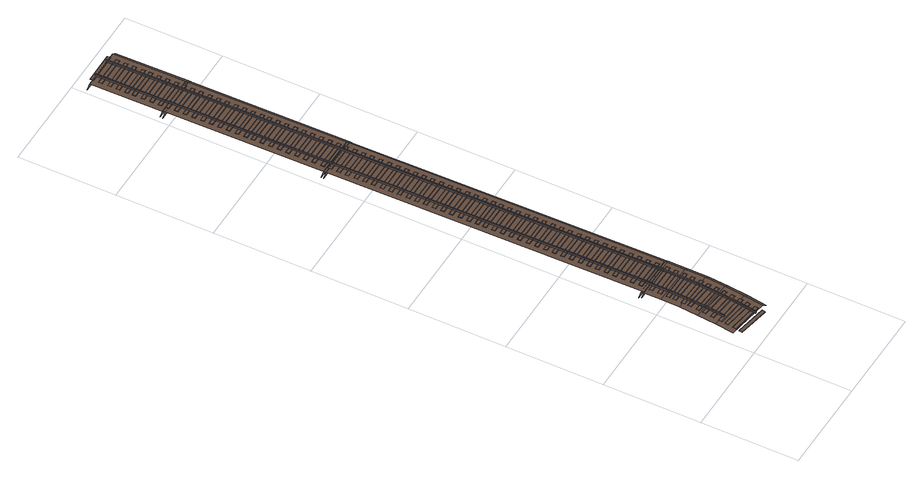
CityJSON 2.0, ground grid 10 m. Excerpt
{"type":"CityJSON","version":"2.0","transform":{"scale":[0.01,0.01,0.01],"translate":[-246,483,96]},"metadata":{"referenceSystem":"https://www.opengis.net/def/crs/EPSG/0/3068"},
"CityObjects":{
"railway1":{"type":"Railway","attributes":{"name":"Track-02","function":"1855"},"geometry":[{"type":"MultiSurface","lod":"3","boundaries":[[[0,1,2,3]],[[1,4,5,2]],[[6,7,8,9]],[[7,10,11,8]],[[12,13,14,15]],[[16,5,4,17]],[[13,18,19,14]],[[20,21,22,23]],[[23,22,24,25]],[[25,24,26,27]],[[28,29,30,31]],[[32,11,10,33]],[[29,34,35,30]],[[36,37,38,39]],[[40,19,18,41]],[[37,42,43,38]],[[44,45,46,47]],[[48,20,23,49]],[[49,23,25,50]],[[51,52,53,54]],[[55,35,34,56]],[[50,25,27,57]],[[52,58,59,53]],[[60,61,62,63]],[[63,62,64,65]],[[65,64,66,67]],[[68,69,70,71]],[[69,72,73,70]],[[33,10,7,6]],[[74,43,42,75]],[[76,44,47,77]],[[78,48,49,79]],[[80,81,82,83]],[[81,84,85,82]],[[79,49,50,86]],[[86,50,57,87]],[[88,59,58,89]],[[41,18,13,12]],[[90,91,92,93]],[[91,94,95,92]],[[96,60,63,97]],[[98,73,72,99]],[[97,63,65,100]],[[56,34,29,28]],[[100,65,67,101]],[[102,103,104,105]],[[106,107,108,109]],[[107,110,111,108]],[[112,78,79,113]],[[114,85,84,115]],[[116,76,77,117]],[[113,79,86,118]],[[119,120,121,122]],[[118,86,87,123]],[[124,125,126,127]],[[75,42,37,36]],[[125,128,129,126]],[[47,46,130,131]],[[132,95,94,133]],[[134,135,136,137]],[[138,139,140,141]],[[139,142,143,140]],[[144,96,97,145]],[[89,58,52,51]],[[145,97,100,146]],[[146,100,101,147]],[[148,111,110,149]],[[150,151,152,153]],[[154,155,156,157]],[[155,158,159,156]],[[160,161,162,163]],[[164,116,117,165]],[[99,72,69,68]],[[166,167,168,169]],[[170,129,128,171]],[[172,173,103,102]],[[77,47,131,174]],[[175,176,177,178]],[[179,143,142,180]],[[115,84,81,80]],[[181,144,145,182]],[[183,184,120,119]],[[182,145,146,185]],[[185,146,147,186]],[[187,188,189,190]],[[160,164,165,161]],[[191,159,158,192]],[[133,94,91,90]],[[193,194,135,134]],[[195,196,197,198]],[[199,200,201,202]],[[104,103,173,203]],[[105,104,203,204]],[[149,110,107,106]],[[205,206,151,150]],[[207,208,209,210]],[[117,77,174,211]],[[212,181,182,213]],[[121,120,184,214]],[[213,182,185,215]],[[122,121,214,216]],[[171,128,125,124]],[[217,218,167,166]],[[215,185,186,219]],[[220,221,222,223]],[[136,135,194,224]],[[137,136,224,225]],[[226,227,176,175]],[[180,142,139,138]],[[228,229,230,231]],[[152,151,206,232]],[[153,152,232,233]],[[234,235,188,187]],[[192,158,155,154]],[[236,237,238,239]],[[165,117,211,240]],[[168,167,218,241]],[[169,168,241,242]],[[243,244,200,199]],[[245,246,247,248]],[[204,203,173,172]],[[177,176,227,249]],[[178,177,249,250]],[[251,252,208,207]],[[253,254,255,256]],[[216,214,184,183]],[[189,188,235,257]],[[190,189,257,258]],[[259,260,221,220]],[[161,165,240,162]],[[261,262,263,264]],[[225,224,194,193]],[[201,200,244,265]],[[202,201,265,266]],[[267,268,229,228]],[[269,270,271,272]],[[233,232,206,205]],[[209,208,252,273]],[[210,209,273,274]],[[275,276,237,236]],[[277,278,279,280]],[[242,241,218,217]],[[222,221,260,281]],[[282,283,284,285]],[[223,222,281,286]],[[287,288,246,245]],[[289,290,291,292]],[[250,249,227,226]],[[230,229,268,293]],[[231,230,293,294]],[[295,296,254,253]],[[297,298,299,300]],[[258,257,235,234]],[[238,237,276,301]],[[239,238,301,302]],[[303,304,262,261]],[[305,306,307,308]],[[266,265,244,243]],[[247,246,288,309]],[[248,247,309,310]],[[311,312,270,269]],[[313,314,315,316]],[[274,273,252,251]],[[255,254,296,317]],[[256,255,317,318]],[[319,320,278,277]],[[321,322,323,324]],[[286,281,260,259]],[[263,262,304,325]],[[264,263,325,326]],[[327,328,290,289]],[[329,330,331,332]],[[294,293,268,267]],[[271,270,312,333]],[[272,271,333,334]],[[335,336,298,297]],[[337,338,339,340]],[[302,301,276,275]],[[279,278,320,341]],[[342,343,344,345]],[[280,279,341,346]],[[347,348,306,305]],[[345,344,284,283]],[[349,350,351,352]],[[310,309,288,287]],[[291,290,328,353]],[[292,291,353,354]],[[355,356,314,313]],[[318,317,296,295]],[[299,298,336,357]],[[300,299,357,358]],[[359,360,322,321]],[[326,325,304,303]],[[307,306,348,361]],[[308,307,361,362]],[[363,364,330,329]],[[334,333,312,311]],[[315,314,356,365]],[[316,315,365,366]],[[367,368,338,337]],[[346,341,320,319]],[[323,322,360,369]],[[324,323,369,370]],[[371,372,373,374]],[[354,353,328,327]],[[375,195,198,376]],[[331,330,364,377]],[[378,376,198,197]],[[332,331,377,379]],[[380,381,382,383]],[[358,357,336,335]],[[339,338,368,384]],[[340,339,384,385]],[[386,387,388,389]],[[362,361,348,347]],[[390,391,392,393]],[[394,373,372,395]],[[393,392,351,350]],[[396,394,395,397]],[[398,399,400,401]],[[366,365,356,355]],[[402,382,381,403]],[[404,402,403,405]],[[406,407,408,409]],[[370,369,360,359]],[[410,388,387,411]],[[412,410,411,413]],[[414,415,416,417]],[[379,377,364,363]],[[418,400,399,419]],[[420,418,419,421]],[[422,423,424,425]],[[385,384,368,367]],[[426,408,407,427]],[[428,426,427,429]],[[430,431,432,433]],[[397,395,372,371]],[[434,416,415,435]],[[436,434,435,437]],[[438,439,440,441]],[[442,443,444,445]],[[405,403,381,380]],[[446,424,423,447]],[[448,446,447,449]],[[450,451,452,453]],[[454,455,456,457]],[[413,411,387,386]],[[458,432,431,459]],[[460,458,459,461]],[[462,463,464,465]],[[466,467,468,469]],[[421,419,399,398]],[[470,440,439,471]],[[472,470,471,473]],[[474,475,476,477]],[[478,479,480,481]],[[429,427,407,406]],[[482,452,451,483]],[[484,482,483,485]],[[486,487,488,489]],[[490,491,492,493]],[[437,435,415,414]],[[494,464,463,495]],[[496,494,495,497]],[[498,499,443,442]],[[500,501,502,503]],[[449,447,423,422]],[[504,476,475,505]],[[506,504,505,507]],[[508,509,455,454]],[[510,511,512,513]],[[461,459,431,430]],[[514,488,487,515]],[[516,514,515,517]],[[518,519,467,466]],[[520,521,522,523]],[[524,525,526,527]],[[375,528,378,376]],[[473,471,439,438]],[[444,443,499,529]],[[445,444,529,530]],[[531,532,479,478]],[[533,534,535,536]],[[485,483,451,450]],[[456,455,509,537]],[[457,456,537,538]],[[539,540,491,490]],[[541,542,543,544]],[[497,495,463,462]],[[468,467,519,545]],[[469,468,545,546]],[[547,548,501,500]],[[549,550,551,552]],[[507,505,475,474]],[[480,479,532,553]],[[481,480,553,554]],[[555,556,511,510]],[[557,558,559,560]],[[517,515,487,486]],[[492,491,540,561]],[[493,492,561,562]],[[563,564,525,524]],[[565,566,567,568]],[[530,529,499,498]],[[502,501,548,569]],[[570,571,572,573]],[[503,502,569,574]],[[575,576,534,533]],[[573,572,577,578]],[[579,580,581,582]],[[578,577,583,584]],[[538,537,509,508]],[[512,511,556,585]],[[513,512,585,586]],[[587,588,542,541]],[[589,590,591,592]],[[546,545,519,518]],[[526,525,564,593]],[[527,526,593,594]],[[595,596,550,549]],[[597,598,599,600]],[[554,553,532,531]],[[535,534,576,601]],[[536,535,601,602]],[[603,604,558,557]],[[605,606,607,608]],[[562,561,540,539]],[[543,542,588,609]],[[544,543,609,610]],[[611,612,566,565]],[[613,614,615,616]],[[574,569,548,547]],[[551,550,596,617]],[[552,551,617,618]],[[619,620,580,579]],[[621,622,623,624]],[[586,585,556,555]],[[559,558,604,625]],[[626,520,523,627]],[[560,559,625,628]],[[629,630,590,589]],[[631,632,633,634]],[[594,593,564,563]],[[567,566,612,635]],[[568,567,635,636]],[[637,638,598,597]],[[639,640,641,642]],[[602,601,576,575]],[[643,644,645,646]],[[581,580,620,647]],[[582,581,647,648]],[[646,645,649,650]],[[651,652,606,605]],[[650,649,653,654]],[[655,656,657,658]],[[610,609,588,587]],[[591,590,630,659]],[[592,591,659,660]],[[661,662,614,613]],[[663,664,665,666]],[[618,617,596,595]],[[599,598,638,667]],[[600,599,667,668]],[[669,670,622,621]],[[671,672,673,674]],[[628,625,604,603]],[[607,606,652,675]],[[608,607,675,676]],[[677,678,632,631]],[[636,635,612,611]],[[615,614,662,679]],[[616,615,679,680]],[[681,682,640,639]],[[683,684,685,686]],[[648,647,620,619]],[[623,622,670,687]],[[686,685,688,689]],[[624,623,687,690]],[[691,692,656,655]],[[689,688,693,694]],[[695,696,697,698]],[[698,699,700,695]],[[626,701,702,627]],[[627,523,522,702]],[[660,659,630,629]],[[633,632,678,703]],[[634,633,703,704]],[[705,706,664,663]],[[668,667,638,637]],[[641,640,682,707]],[[642,641,707,708]],[[709,710,672,671]],[[676,675,652,651]],[[657,656,692,711]],[[658,657,711,712]],[[713,714,715,716]],[[680,679,662,661]],[[665,664,706,717]],[[666,665,717,718]],[[719,720,721,722]],[[673,672,710,723]],[[690,687,670,669]],[[674,673,723,724]],[[725,726,727,728]],[[704,703,678,677]],[[729,715,714,730]],[[731,729,730,732]],[[733,734,735,736]],[[737,738,733,736]],[[708,707,682,681]],[[739,721,720,740]],[[741,739,740,742]],[[743,744,745,746]],[[712,711,692,691]],[[746,745,747,748]],[[749,727,726,750]],[[748,747,751,752]],[[753,749,750,754]],[[718,717,706,705]],[[755,735,734,756]],[[737,755,756,738]],[[700,757,758,699]],[[724,723,710,709]],[[732,730,714,713]],[[758,699,698,697]],[[742,740,720,719]],[[754,750,726,725]],[[738,756,734,733]]]}]}
},
"vertices":[
[368,88,187],[368,88,193],[50,150,186],[50,150,180],[375,124,193],[57,185,185],[383,169,185],[383,169,191],[63,220,185],[63,220,179],[388,205,190],[68,256,184],[397,257,183],[396,257,189],[76,308,182],[77,308,176],[57,185,179],[375,124,187],[402,293,188],[82,343,181],[168,588,177],[144,389,182],[144,390,200],[168,589,194],[156,388,200],[181,587,194],[156,387,182],[181,587,177],[410,338,181],[410,338,187],[88,378,180],[89,378,174],[68,255,178],[388,205,184],[414,374,186],[93,414,179],[421,426,179],[421,427,185],[99,466,178],[99,466,172],[82,343,175],[402,292,182],[425,462,184],[104,502,177],[39,416,172],[8,221,178],[434,147,187],[467,356,181],[186,788,171],[186,788,189],[198,787,189],[432,514,176],[432,515,182],[110,554,176],[110,554,170],[93,413,173],[415,374,180],[198,787,171],[436,550,181],[114,590,175],[346,361,186],[313,156,191],[313,156,209],[346,361,203],[325,154,209],[358,359,203],[325,154,191],[358,359,186],[441,596,174],[440,596,180],[118,625,174],[118,625,168],[444,632,179],[121,661,173],[104,502,171],[425,462,178],[63,611,167],[492,566,176],[196,988,166],[197,988,183],[448,685,172],[448,685,178],[126,713,172],[126,713,166],[451,721,177],[129,749,171],[209,988,183],[209,988,166],[115,590,169],[436,550,175],[456,767,170],[456,767,176],[132,784,170],[132,784,164],[458,803,175],[134,820,169],[371,567,180],[371,567,198],[121,661,167],[444,632,173],[384,566,198],[383,566,180],[148,1228,161],[148,1228,167],[148,1264,166],[148,1264,160],[460,856,168],[460,856,174],[137,873,168],[137,873,162],[462,892,173],[139,909,167],[201,1224,160],[201,1225,178],[129,749,165],[451,721,171],[80,807,162],[511,777,170],[213,1224,178],[148,1316,159],[148,1316,165],[148,1352,165],[148,1352,159],[213,1224,160],[466,938,165],[466,938,171],[142,944,166],[142,944,160],[467,974,171],[143,980,165],[482,138,152],[515,349,146],[134,820,163],[458,803,169],[148,1405,158],[148,1405,164],[148,1441,163],[148,1441,157],[468,1027,163],[468,1027,169],[144,1033,164],[144,1032,158],[468,1063,168],[144,1069,163],[389,773,175],[389,774,192],[402,773,192],[402,773,175],[139,909,161],[462,892,167],[148,1494,156],[148,1494,162],[148,1530,162],[148,1530,156],[470,1118,161],[470,1118,167],[146,1121,161],[146,1121,155],[470,1154,166],[146,1157,160],[93,1208,152],[525,1201,160],[573,1200,125],[46,1208,115],[90,1003,157],[521,989,165],[148,1583,155],[148,1583,161],[148,1619,161],[148,1619,155],[143,980,159],[467,974,165],[472,1228,155],[472,1228,161],[541,561,141],[148,1671,154],[148,1672,160],[148,1708,159],[148,1707,153],[145,1068,157],[468,1063,162],[400,981,169],[400,981,187],[472,1316,153],[472,1316,159],[413,981,187],[413,980,169],[148,1760,152],[148,1760,158],[148,1796,158],[148,1796,152],[146,1157,154],[470,1154,160],[472,1405,152],[472,1405,158],[94,1180,162],[45,1179,127],[573,1179,118],[526,1180,154],[148,1849,151],[148,1849,157],[148,1885,156],[148,1885,150],[472,1264,160],[472,1264,154],[472,1494,151],[472,1494,157],[148,1938,150],[148,1938,156],[148,1974,155],[148,1974,149],[559,773,135],[405,1221,164],[405,1221,182],[472,1352,159],[417,1221,182],[472,1352,153],[472,1583,149],[472,1583,155],[417,1220,164],[148,2027,148],[148,2027,154],[148,2063,154],[148,2063,148],[472,1441,157],[472,1441,151],[472,1671,148],[472,1672,154],[148,2115,147],[148,2116,153],[148,2152,152],[148,2151,146],[472,1530,156],[472,1530,150],[472,1760,146],[472,1760,152],[148,2204,145],[148,2204,151],[148,2240,151],[148,2240,145],[570,986,130],[472,1619,155],[472,1619,149],[472,1849,145],[472,1849,151],[148,2293,144],[148,2293,150],[148,2329,149],[148,2329,143],[472,1708,153],[472,1707,147],[472,1938,144],[472,1938,150],[148,2382,143],[148,2382,149],[148,2418,148],[148,2418,142],[472,1796,152],[472,1796,146],[472,2027,142],[472,2027,148],[148,2471,141],[148,2471,147],[148,2507,147],[148,2507,141],[472,1885,150],[472,1885,144],[472,2115,141],[472,2116,147],[148,2559,140],[148,2559,146],[148,2595,145],[148,2595,139],[472,1974,149],[472,1974,143],[472,2204,139],[472,2204,145],[148,2648,138],[148,2648,144],[148,2684,144],[148,2684,138],[472,2063,148],[213,4462,115],[214,4462,133],[214,1162,184],[214,1162,166],[472,2063,142],[472,2293,138],[472,2293,144],[148,2737,137],[148,2737,143],[148,2773,142],[148,2773,136],[472,2152,146],[472,2151,140],[472,2382,137],[472,2382,143],[148,2826,136],[148,2826,142],[148,2862,141],[148,2862,135],[472,2240,145],[472,2240,139],[472,2471,135],[472,2471,141],[148,2903,134],[148,2903,140],[148,2939,140],[148,2939,134],[472,2329,143],[472,2329,137],[472,2559,134],[472,2559,140],[148,2991,133],[148,2991,139],[148,3027,138],[148,3027,132],[472,2418,142],[472,2418,136],[472,2648,132],[472,2648,138],[148,3080,132],[148,3080,138],[148,3116,137],[147,3116,131],[472,2507,141],[472,2507,135],[472,2737,131],[472,2737,137],[147,3169,130],[148,3169,136],[148,3205,136],[147,3205,130],[472,2595,139],[472,2595,133],[472,2826,130],[472,2826,136],[147,3258,129],[148,3258,135],[148,3294,134],[147,3294,128],[472,2684,138],[201,4462,115],[202,1162,167],[202,1162,185],[202,4462,133],[472,2684,132],[472,2903,128],[472,2903,134],[417,4462,111],[417,4462,129],[418,1162,181],[418,1162,163],[472,2773,136],[472,2773,130],[471,2991,127],[472,2991,133],[472,2862,135],[472,2862,129],[471,3080,126],[472,3080,132],[472,2939,134],[471,2939,128],[471,3169,124],[472,3169,130],[472,3027,132],[471,3027,126],[471,3258,123],[472,3258,129],[472,3116,131],[471,3116,125],[471,3346,121],[471,3347,127],[148,3347,133],[147,3346,127],[93,4462,111],[525,4462,103],[472,3205,130],[572,4461,66],[471,3205,124],[471,3435,120],[471,3435,126],[148,3435,132],[147,3435,126],[471,3294,128],[471,3294,122],[471,3524,119],[471,3524,125],[147,3524,131],[147,3524,125],[405,4462,111],[406,1162,163],[406,1162,181],[406,4462,129],[148,3383,133],[471,3383,127],[147,3382,127],[471,3382,121],[471,3613,117],[471,3613,123],[147,3613,129],[147,3613,123],[148,3471,131],[471,3471,125],[147,3471,125],[471,3471,119],[471,3702,116],[471,3702,122],[147,3702,128],[147,3702,122],[147,3560,130],[471,3560,124],[147,3560,124],[471,3560,118],[471,3790,114],[471,3791,120],[147,3791,126],[147,3790,120],[147,3649,129],[471,3649,123],[147,3649,123],[471,3649,117],[471,3879,113],[471,3879,119],[147,3879,125],[147,3879,119],[147,3738,127],[471,3738,121],[147,3738,121],[471,3738,115],[471,3968,112],[471,3968,118],[147,3968,124],[147,3968,118],[147,3827,126],[471,3827,120],[147,3826,120],[471,3826,114],[471,4057,110],[471,4057,116],[147,4057,122],[147,4057,116],[148,4489,109],[148,4489,115],[148,4525,115],[148,4525,109],[147,3915,124],[471,3915,118],[147,3915,118],[471,3915,112],[471,4146,109],[471,4146,115],[147,4146,121],[147,4146,115],[148,4578,108],[148,4578,114],[148,4614,113],[148,4614,107],[147,4004,123],[471,4004,117],[147,4004,117],[471,4004,111],[471,4234,107],[471,4234,113],[147,4234,119],[147,4234,113],[148,4667,106],[148,4667,112],[148,4703,112],[148,4703,106],[147,4093,122],[471,4093,116],[147,4093,116],[471,4093,110],[471,4323,106],[471,4323,112],[147,4323,118],[147,4323,112],[148,4755,105],[148,4756,111],[148,4792,110],[148,4791,104],[147,4182,120],[471,4182,114],[147,4182,114],[471,4182,108],[471,4412,105],[471,4412,111],[147,4412,117],[147,4412,111],[148,4844,103],[148,4844,109],[148,4880,109],[148,4880,103],[147,4270,119],[471,4270,113],[147,4270,113],[471,4270,107],[472,4489,103],[472,4489,109],[148,4933,102],[148,4933,108],[148,4969,107],[148,4969,101],[147,4359,117],[471,4359,112],[147,4359,111],[471,4359,106],[472,4578,102],[472,4578,108],[148,5022,101],[148,5022,107],[148,5058,106],[148,5058,100],[147,4448,116],[471,4448,110],[147,4448,110],[471,4448,104],[472,4667,101],[472,4667,107],[94,4438,111],[45,4437,76],[573,4437,66],[526,4438,103],[148,5111,99],[148,5111,105],[148,5147,104],[148,5147,98],[44,4461,76],[472,4525,109],[472,4525,103],[472,4755,99],[472,4756,105],[148,5199,98],[148,5200,104],[148,5235,103],[148,5235,97],[472,4614,107],[472,4614,101],[472,4844,98],[472,4844,104],[148,5276,96],[148,5276,102],[148,5312,102],[148,5312,96],[472,4703,106],[472,4703,100],[472,4933,96],[472,4933,102],[148,5365,95],[148,5365,101],[148,5401,100],[148,5401,94],[472,4792,104],[472,4791,98],[472,5022,95],[472,5022,101],[148,5454,93],[148,5454,99],[148,5490,99],[148,5490,93],[472,4880,103],[472,4880,97],[472,5111,93],[472,5111,99],[148,5543,92],[148,5543,98],[148,5579,97],[148,5579,91],[472,4969,102],[202,6112,88],[202,4420,115],[202,4420,133],[202,6112,106],[472,4969,96],[472,5199,92],[472,5200,98],[214,4420,133],[214,6112,105],[148,5631,90],[148,5631,96],[148,5667,96],[148,5667,90],[214,4420,115],[214,6112,87],[472,5058,100],[472,5058,94],[472,5276,90],[472,5276,96],[148,5720,89],[148,5720,95],[148,5756,94],[148,5756,88],[472,5147,99],[472,5147,93],[472,5365,89],[472,5365,95],[148,5809,88],[148,5809,94],[148,5845,93],[148,5845,87],[472,5235,97],[472,5235,91],[472,5454,88],[472,5454,94],[148,5898,86],[148,5898,92],[148,5934,91],[148,5934,85],[472,5312,96],[472,5312,90],[472,5543,86],[472,5543,92],[148,5986,85],[148,5987,91],[148,6023,90],[148,6022,84],[472,5401,94],[472,5401,88],[472,5631,85],[472,5631,91],[148,6075,83],[148,6075,89],[148,6111,89],[148,6111,83],[472,5490,93],[94,6112,84],[525,6112,76],[472,5490,87],[472,5720,83],[472,5720,89],[148,6152,77],[148,6153,83],[148,6189,82],[148,6188,76],[472,5579,91],[472,5579,85],[472,5809,82],[472,5809,88],[148,6241,76],[148,6241,82],[148,6277,81],[148,6277,75],[406,6112,84],[406,4420,112],[406,4420,130],[406,6112,102],[472,5667,90],[472,5667,84],[418,4420,130],[418,6112,102],[472,5898,80],[472,5898,86],[418,4420,112],[418,6112,84],[148,6330,74],[148,6330,80],[148,6366,80],[148,6366,74],[472,5756,89],[472,5756,83],[472,5986,79],[472,5987,85],[147,6419,73],[147,6419,79],[147,6455,78],[147,6455,72],[472,5845,87],[472,5845,81],[471,6075,77],[472,6075,83],[147,6496,72],[147,6496,78],[147,6532,77],[147,6532,71],[472,5934,86],[472,5934,80],[472,6153,77],[472,6153,83],[472,6023,84],[472,6022,78],[472,6241,76],[472,6241,82],[201,6862,72],[202,6070,84],[202,6070,102],[201,6862,90],[472,6111,83],[214,6070,102],[213,6862,90],[471,6111,77],[472,6330,74],[472,6330,80],[214,6070,84],[213,6862,72],[94,6088,78],[46,6087,42],[574,6088,42],[526,6088,78],[525,6862,66],[93,6862,66],[45,6111,48],[573,6111,39],[472,6189,82],[472,6189,76],[471,6419,73],[471,6419,79],[472,6277,81],[472,6277,75],[471,6496,72],[471,6496,78],[472,6366,80],[472,6366,74],[471,6584,70],[471,6585,76],[147,6584,76],[147,6584,70],[471,6455,78],[471,6455,72],[471,6673,69],[471,6673,75],[147,6673,75],[147,6673,69],[471,6532,77],[471,6532,71],[471,6762,67],[471,6762,73],[147,6762,73],[147,6762,67],[147,6620,76],[471,6621,76],[147,6620,70],[471,6620,70],[471,6851,66],[471,6851,72],[147,6851,72],[147,6851,66],[147,6887,65],[471,6887,65],[147,6709,74],[471,6709,74],[147,6709,68],[471,6709,68],[405,6862,72],[406,6070,84],[406,6071,102],[405,6862,90],[418,6071,102],[417,6862,90],[147,6798,73],[471,6798,73],[418,6070,84],[417,6862,72],[147,6798,67],[471,6798,67],[147,6887,71],[471,6887,71],[45,6861,30],[573,6862,30]
]}
